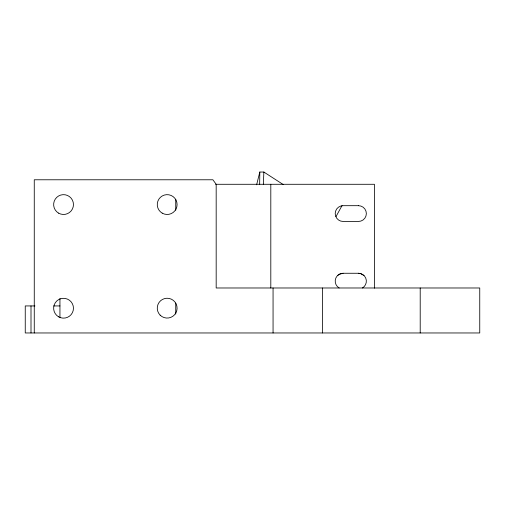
<?xml version="1.0" encoding="UTF-8"?>
<svg xmlns="http://www.w3.org/2000/svg" width="505" height="505" viewBox="0 0 505 505"><rect width="100%" height="100%" fill="white"/><g stroke="black" fill="none" stroke-linecap="round" stroke-linejoin="round"><path stroke-width="0.76" d="M259.652 184.653L259.81 172.035L263.863 172.035L283.362 184.641M263.339 184.628L263.863 172.035M256.622 184.798L259.81 172.035M335.983 216.632L342.087 205.478M337.517 275.579L339.152 274.329L343.091 273.268L358.468 273.268L360.507 273.54L364.042 275.579M215.572 184.287L374.432 184.287L374.432 288.185M34.94 305.935L25.25 305.935L25.25 332.965L479.75 332.965L479.75 287.983L216.178 287.983L216.178 184.287L212.889 179.78L34.264 179.78L34.264 332.965M53.675 305.935L59.943 305.935M420.204 287.983L420.204 332.965M322.619 287.983L322.619 332.965M273.06 287.983L273.06 332.965M270.806 184.287L270.806 287.983M175.734 199.229L175.734 210.244M175.734 303.076L175.734 314.085M59.943 298.411L59.943 317.519M31.001 305.935L31.001 332.965M358.468 273.268A7.884 7.884 0 0 1 362.407 287.983M339.152 287.983A7.884 7.884 0 0 1 343.091 273.268M358.468 205.686L343.091 205.686A7.884 7.884 0 0 0 335.206 213.571A7.884 7.884 0 0 0 343.091 221.455L358.468 221.455A7.884 7.884 0 0 0 366.352 213.571A7.884 7.884 0 0 0 358.468 205.686M160.167 315.164A9.911 9.911 0 0 0 176.75 310.72A9.911 9.911 0 0 0 164.611 298.581A9.911 9.911 0 0 0 160.167 315.164M58.593 213.142A9.911 9.911 0 0 0 73.459 204.557A9.911 9.911 0 0 0 58.593 195.978A9.911 9.911 0 0 0 58.593 213.142M58.593 316.812A9.911 9.911 0 0 0 73.459 308.227A9.911 9.911 0 0 0 58.593 299.642A9.911 9.911 0 0 0 58.593 316.812M162.219 213.142A9.911 9.911 0 0 0 177.091 204.557A9.911 9.911 0 0 0 162.219 195.978A9.911 9.911 0 0 0 162.219 213.142"/></g></svg>
